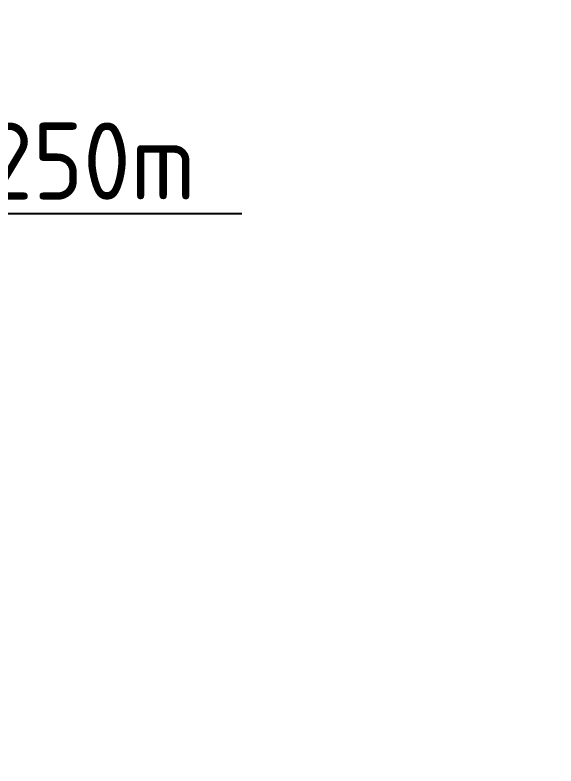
# Model space of a CAD drawing. Header units: millimetres. Extents: x -1263456 to 2767218, y -83310 to 50301.
# Drawn here: x 1112098 to 1117010, y -61491 to -54674 of the extents above; entities that cross this region are included whole.
import ezdxf

# ---------------------------------------------------------------- set-up
doc = ezdxf.new("R2010")
doc.units = ezdxf.units.MM
doc.linetypes.add('AUSGEZOGEN', pattern=[0])
doc.layers.get('Defpoints').update_dxf_attribs({"linetype": 'AUSGEZOGEN'})
for name, color, linetype, lineweight in [('AM_0', 7, 'Continuous', 50), ('AM_4', 3, 'Continuous', 25), ('AM_5', 3, 'Continuous', 25), ('AM_6', 2, 'Continuous', 35)]:
    doc.layers.add(name, color=color, linetype=linetype, lineweight=lineweight)
doc.styles.get("Standard").update_dxf_attribs({"font": 'ISOCP.SHX', "width": 0.7})
doc.dimstyles.new('AM_ISO$2', dxfattribs={"dimtxt": 3.25, "dimasz": 3.25, "dimexe": 1, "dimexo": 1, "dimgap": 1.5, "dimtad": 1, "dimdsep": 46, "dimtxsty": 'Standard', "dimcen": 0, "dimclrd": 256, "dimclre": 256, "dimclrt": 2, "dimazin": 2, "dimtp": 0.1, "dimtm": 0.1, "dimtfac": 0.71, "dimtmove": 0, "dimatfit": 3, "dimfxl": 1, "dimlwd": -1, "dimlwe": -1, "dimarcsym": 1})

# ---------------------------------------------------------------- blocks, each defined once
blk = doc.blocks.new('grid a')
at = {"layer": 'AM_4'}
blk.add_hatch(color=256, dxfattribs=at).paths.add_polyline_path([(7.192, 0), (7.192, 4), (4.883, 4)])
for p, q in [((46.98, 8), (7.192, 8)), ((7.192, 3.5), (7.192, 8)), ((9.501, 4), (4.883, 4)), ((4.883, 4), (7.192, 0)), ((7.192, 4), (7.192, 0)), ((7.192, 0), (9.501, 4))]:
    blk.add_line(p, q, dxfattribs=at)
at = {"layer": 'AM_5'}
blk.add_line((9.501, 0), (0, 0), dxfattribs=at)
at = {"layer": 'AM_6', "color": 30}
blk.add_attdef('A', (8.596, 9.305), '', height=7, dxfattribs=at)
blk = doc.blocks.new('*D248')
at = {"layer": 'AM_5', "transparency": 16777216}
blk.add_arc((1089659.1, -70529.7), 8624.8, 1.61931, 49.10722, dxfattribs=at)
for points in [[(1095279.2, -64041), (1095331.5, -63978.8), (1095118.8, -63852.9)], [(1098321.1, -70285.4), (1098239.9, -70286.6), (1098283.9, -70529.7)]]:
    blk.add_solid(points, dxfattribs=at)
at = {"layer": 'Defpoints', "color": 0, "transparency": 16777216}
for p in [(1102624.9, -54673.6, 1.7), (1094666.7, -64405.8, 0.3), (1097911.1, -68021.2), (1078370.5, -70529.7), (1117010, -70529.7)]:
    blk.add_point(p, dxfattribs=at)
at = {"layer": 'AM_5', "color": 2, "transparency": 16777216, "insert": (1097664.4, -66734.8), "char_height": 243.75, "attachment_point": 5, "rotation": 295.36327, "bg_fill": 3, "box_fill_scale": 1.1, "bg_fill_color": 256, "bg_fill_true_color": 13158600, "bg_fill_transparency": 0}
blk.add_mtext('50.73°', dxfattribs=at)

msp = doc.modelspace()

# ---------------------------------------------------------------- block references
at = {"layer": 'AM_0'}
ref = msp.add_blockref('grid a', (1109459.9, -57279.7), dxfattribs=dict(at, xscale=99.99998750002123, yscale=99.99998750025406, zscale=99.99998750005713))
ref.add_attrib('A', '+13.250m', (1110459.5, -56349.2), dxfattribs={"layer": 'AM_6', "color": 30, "height": 700})

# ---------------------------------------------------------------- next in the draw order: dimensions: what is measured, and where the dimension line sits
at = {"layer": 'AM_5'}
dim = msp.add_angular_dim_2l(base=(1097911.1, -68021.2), line1=((1102624.9, -54673.6, 1.7), (1094666.7, -64405.8, 0.3)), line2=((1078370.5, -70529.7), (1117010, -70529.7)), dimstyle='AM_ISO$2', override={"dimscale": 75, "dimdec": 0, "dimpost": '', "dimadec": 2, "dimtdec": 6, "dimtfill": 1}, dxfattribs=at)
dim.commit()
dim.dimension.update_dxf_attribs({"geometry": '*D248', "text_midpoint": (1097664.4, -66734.8)})

doc.saveas('drawing.dxf')
